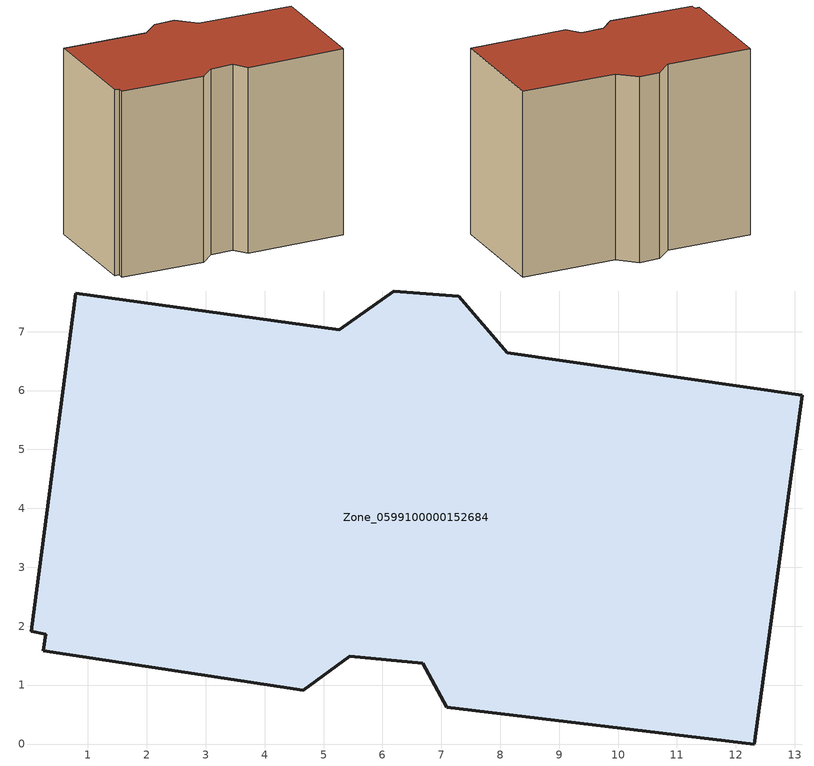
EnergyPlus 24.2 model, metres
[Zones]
Zone_0599100000152684
 floor ground (C_G): 0.8,7.65 5.26,7.03 6.19,7.69 7.29,7.6 8.12,6.64 13.13,5.92 12.31,0 7.09,0.62 6.68,1.37 5.44,1.49 4.65,0.91 0.24,1.58 0.28,1.86 0.04,1.91 z0
 wall outside (C_F): 12.31,0 13.13,5.92 8.12,6.64 7.29,7.6 6.19,7.69 5.26,7.03 0.8,7.65 0.04,1.91 0.28,1.86 0.24,1.58 4.65,0.91 5.44,1.49 6.68,1.37 7.09,0.62 12.31,0 z0:9.99
 roof outside (C_R): 0.28,1.86 0.24,1.58 4.65,0.91 5.44,1.49 6.68,1.37 7.09,0.62 12.31,0 13.13,5.92 8.12,6.64 7.29,7.6 6.19,7.69 5.26,7.03 0.8,7.65 0.04,1.91 z9.99
[BUILDING]
Pand.0599100000152684: North Axis=0; Terrain=City; Loads Convergence Tolerance Value=0.04; Temperature Convergence Tolerance Value=0.4; Solar Distribution=FullExterior; Maximum Number of Warmup Days=25; Minimum Number of Warmup Days=1
[Site:Location]
Rotterdam.The.Hague.AP_ZH_NLD Design_Conditions: Latitude=51.96; Longitude=4.45; Time Zone=1; Elevation=-4.5
[SITE:GROUNDTEMPERATURE:BUILDINGSURFACE]
18, 18, 18, 18, 18, 18, 18, 18, 18, 18, 18, 18
[MATERIAL] Thermal Absorptance=0.9; Solar Absorptance=0.7; Visible Absorptance=0.7
Name | Roughness | Thickness | Conductivity | Density | Specific Heat
G.TI.1946 | MediumSmooth | 0.15 | 1 | 540 | 1210
F.TI.1946 | Rough | 0.3 | 0.857143 | 1920 | 840
R.TI.1946 | MediumRough | 0.2 | 0.1 | 1500 | 1000
[CONSTRUCTION]
C_G: G.TI.1946
C_F: F.TI.1946
C_R: R.TI.1946
[ZONE]
Zone_0599100000152684: Type=1; Multiplier=1; Ceiling Height=Autocalculate; Volume=Autocalculate; Floor Area=autocalculate; Part of Total Floor Area=Yes
[ZONEINFILTRATION:DESIGNFLOWRATE]
Infil_Zone_0599100000152684: Zone or ZoneList or Space or SpaceList=Zone_0599100000152684; Schedule=AlwaysOn; Design Flow Rate Calculation Method=Flow/Area; Flow Rate per Floor Area=0.003; Constant Term Coefficient=1; Temperature Term Coefficient=0; Velocity Term Coefficient=0; Velocity Squared Term Coefficient=0
[HVACTEMPLATE:ZONE:IDEALLOADSAIRSYSTEM]
Zone_0599100000152684: Maximum Heating Supply Air Temperature=50; Minimum Cooling Supply Air Temperature=13; Maximum Heating Supply Air Humidity Ratio=0.0156; Minimum Cooling Supply Air Humidity Ratio=0.0077; Heating Limit=NoLimit; Cooling Limit=NoLimit; Dehumidification Control Type=ConstantSensibleHeatRatio; Cooling Sensible Heat Ratio=0.7; Dehumidification Setpoint=60; Humidification Control Type=None; Humidification Setpoint=30; Outdoor Air Method=None; Outdoor Air Flow Rate per Person=0.00944; Outdoor Air Flow Rate per Zone Floor Area=0; Outdoor Air Flow Rate per Zone=0; Demand Controlled Ventilation Type=None; Outdoor Air Economizer Type=NoEconomizer; Heat Recovery Type=None; Sensible Heat Recovery Effectiveness=0.7; Latent Heat Recovery Effectiveness=0.65
[ZONECONTROL:THERMOSTAT]
ThermostatControl_Zone_0599100000152684: Zone or ZoneList=Zone_0599100000152684; Control Type Schedule=DualSetpointControlType; Control 1=Thermostat_Zone_0599100000152684; Temperature Difference Between Cutout And Setpoint=0
[THERMOSTATSETPOINT:DUALSETPOINT]
Thermostat_Zone_0599100000152684: Heating Setpoint Temperature Schedule=HeatingSetpoint_Zone_0599100000152684; Cooling Setpoint Temperature Schedule=CoolingSetpoint_Zone_0599100000152684
[SCHEDULE:COMPACT]
HeatingSetpoint_Zone_0599100000152684: Through: 12/31, For: AllDays, Until: 24:00, 21
CoolingSetpoint_Zone_0599100000152684: Through: 12/31, For: AllDays, Until: 24:00, 24
DualSetpointControlType: Through: 12/31, For: AllDays, Until: 24:00, 4
AlwaysOn: Through: 12/31, For: AllDays, Until: 24:00, 1
